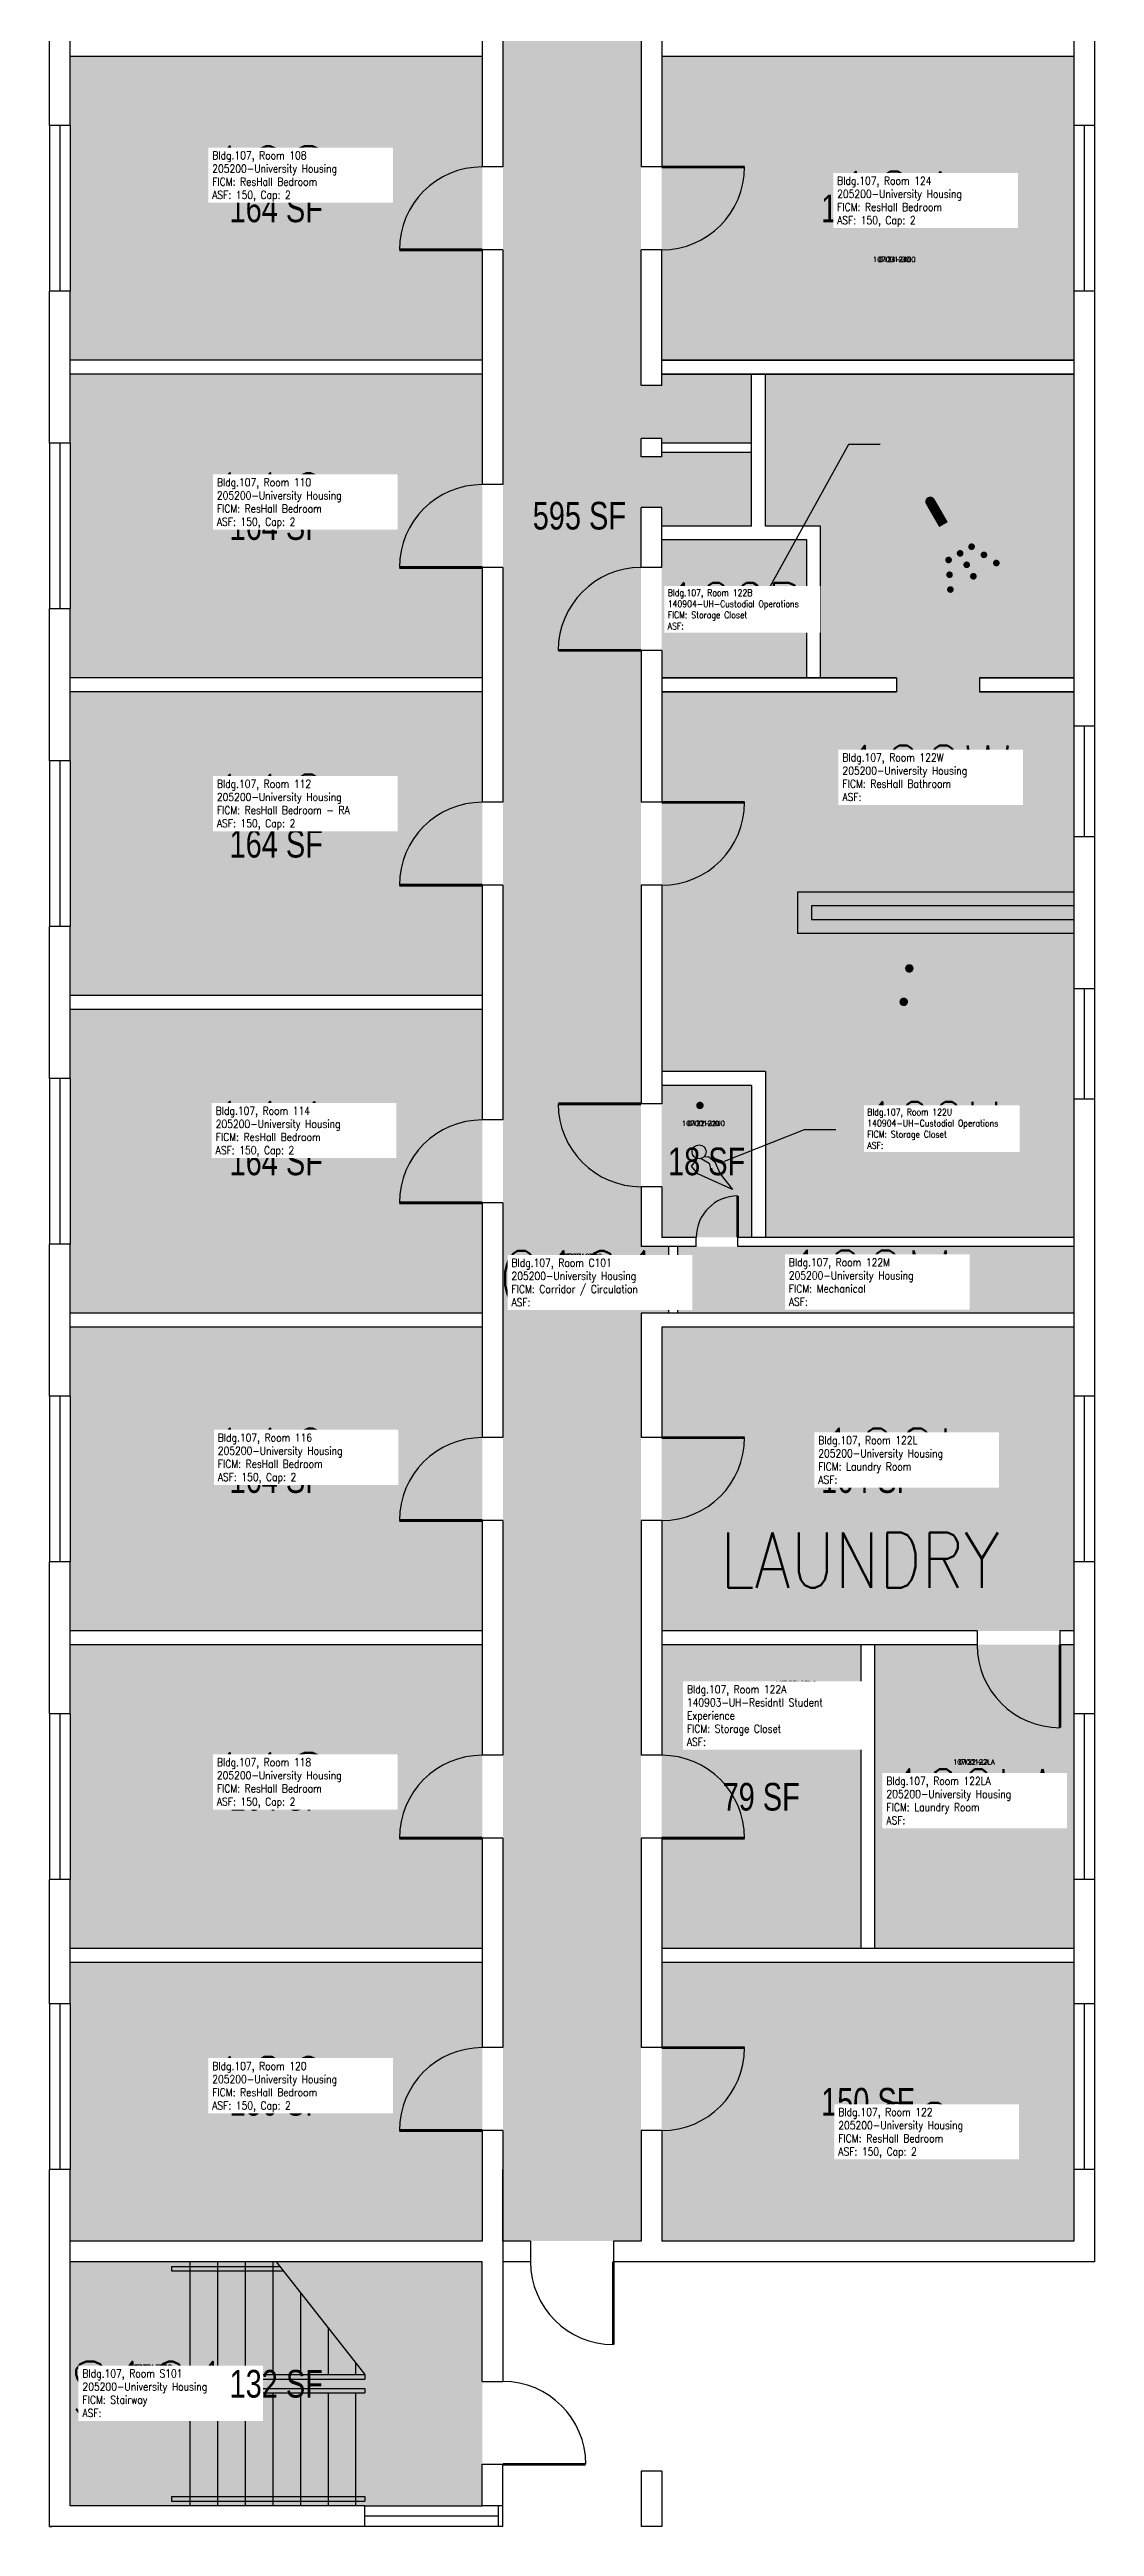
# Model space of a CAD drawing. Header units: inches. Extents: x -394 to 1224, y 0 to 3729.
# Drawn here: x 0 to 454, y 0 to 1076 of the extents above; entities that cross this region are included whole.
import ezdxf
from ezdxf.enums import TextEntityAlignment as Align

# ---------------------------------------------------------------- set-up
doc = ezdxf.new("R2010")
doc.units = ezdxf.units.IN
doc.header["$LTSCALE"] = 0.25
doc.header["$MEASUREMENT"] = 0
doc.layers.get('0').update_dxf_attribs({"linetype": 'CONTINUOUS'})
for name, color, linetype in [('A-DOOR', 2, 'CONTINUOUS'), ('A-FLOR', 3, 'CONTINUOUS'), ('A-GLAZ', 1, 'CONTINUOUS'), ('A-GLAZ-SILL', 2, 'CONTINUOUS'), ('A-IDEN-ICON', 4, 'CONTINUOUS'), ('A-IDEN-RNUM', 7, 'CONTINUOUS'), ('A-IDEN-SNUM', 4, 'CONTINUOUS'), ('A-IDEN-TEXT', 4, 'CONTINUOUS'), ('A-IDEN-VNUM', 4, 'CONTINUOUS'), ('A-WALL', 5, 'CONTINUOUS'), ('AREA-TEXT', 3, 'CONTINUOUS'), ('Rooms-Category-Color', 7, 'CONTINUOUS'), ('Rooms-College-Color', 7, 'CONTINUOUS'), ('Rooms-Department-Color', 7, 'CONTINUOUS'), ('Rooms-Division-Color', 7, 'CONTINUOUS'), ('Rooms-Information', 7, 'CONTINUOUS')]:
    doc.layers.add(name, color=color, linetype=linetype)
doc.styles.add('AREA', font='arial.ttf', dxfattribs={"width": 0.75, "height": 12})
doc.styles.add('ROOMSNUMBER', font='SIMPLEX.shx', dxfattribs={"height": 0.18})
doc.styles.add('ROOMVNUMBER', font='simplex.shx', dxfattribs={"width": 0.85})

# ---------------------------------------------------------------- blocks, each defined once
blk = doc.blocks.new('Cpshower')
at = {"color": 0, "linetype": 'ByBlock'}
blk.add_lwpolyline([(-0.015, 0.0396, 0, 0.06, 0), (0.005, 0.005, 0.06, 0.06, 0)], format="xyseb", dxfattribs=at)
for points, const_width in [([(-0.0319, 0.0624, 1), (-0.0281, 0.0689, 1)], 0.0075), ([(0.0302, -0.0036, 1), (0.0345, -0.0011, 1)], 0.005), ([(-0.0045, -0.0236, 1), (-0.0002, -0.0211, 1)], 0.005), ([(0.0128, -0.0136, 1), (0.0172, -0.0111, 1)], 0.005), ([(0.0228, -0.0309, 1), (0.0272, -0.0284, 1)], 0.005), ([(0.0488, -0.0159, 1), (0.0531, -0.0134, 1)], 0.005), ([(0.0675, -0.0282, 1), (0.0718, -0.0257, 1)], 0.005), ([(-0.0031, -0.0459, 1), (0.0012, -0.0434, 1)], 0.005), ([(-0.0018, -0.0682, 1), (0.0025, -0.0657, 1)], 0.005), ([(0.0328, -0.0482, 1), (0.0372, -0.0457, 1)], 0.005)]:
    blk.add_lwpolyline(points, format="xyb", close=True, dxfattribs=dict(at, const_width=const_width))
at = {"color": 0, "linetype": 'ByBlock', "const_width": 0.015}
blk.add_lwpolyline([(-0.01, 0.031), (-0.03, 0.0656)], dxfattribs=at)
blk = doc.blocks.new('Cpbath')
at = {"color": 0, "linetype": 'ByBlock', "const_width": 0.0127}
for points in [[(0.0571, 0.0168, 0.861492), (-0.0551, 0, 1)], [(0.0571, 0.0168, 0.729002), (-0.0084, -0.0042, 1)], [(-0.0551, 0, 0.726902), (0.0487, -0.0337, 1)], [(-0.0084, -0.0042, 0.609468), (0.0487, -0.0337, 1)]]:
    blk.add_lwpolyline(points, format="xyb", dxfattribs=at)
at = {"color": 0, "linetype": 'ByBlock', "const_width": 0.00637}
for points in [[(0.0544, 0.0152, 1), (0.0599, 0.0184, 1)], [(0.0459, -0.0353, 1), (0.0515, -0.0321, 1)]]:
    blk.add_lwpolyline(points, format="xyb", close=True, dxfattribs=at)
blk = doc.blocks.new('Cpcust')
at = {"color": 0, "linetype": 'ByBlock'}
for p, q in [((0.0171, -0.0639), (0.02, -0.0466)), ((0.0262, -0.0408), (0.0446, -0.0406)), ((0.0297, -0.0341), (0.0376, -0.0302)), ((0.0376, -0.0302), (0.0533, -0.0324)), ((0.0446, -0.0406), (0.0543, -0.0505)), ((0.0533, -0.0324), (0.0745, -0.0479)), ((0.0745, -0.0479), (0.1117, -0.0625)), ((0.0358, -0.0705), (0.0171, -0.0639)), ((0.1117, -0.0625), (0.0358, -0.0705))]:
    blk.add_line(p, q, dxfattribs=at)
at = {"color": 0, "linetype": 'ByBlock', "const_width": 0.0075}
blk.add_lwpolyline([(-0.0332, 0.0481, 1), (-0.0268, 0.0519, 1)], format="xyb", close=True, dxfattribs=at)
at = {"color": 0, "linetype": 'ByBlock', "const_width": 0.015}
blk.add_lwpolyline([(-0.03, 0.05), (0.01, -0.0193)], dxfattribs=at)
at = {"color": 0, "linetype": 'ByBlock'}
blk.add_circle((0.0158, -0.0313), 0.0141, dxfattribs=at)

msp = doc.modelspace()

# ---------------------------------------------------------------- hatches: boundary and pattern name
at = {"layer": 'Rooms-Category-Color', "true_color": 0xadadad}
for points in [[(257, 877), (257, 815), (257, 556), (269, 556), (269, 527), (257, 527), (257, 124), (197, 124), (197, 155), (197, 155), (197, 1499), (257, 1499), (257, 930), (266, 930), (266, 935), (305, 935), (305, 905), (266, 905), (266, 907), (257, 907), (257, 899), (266, 899), (266, 901), (305, 901), (305, 869), (266, 869), (266, 877), (257, 877), (257, 851)], [(445, 556), (273, 556), (273, 527), (445, 527)], [(188, 115), (9, 115), (9, 9), (137, 9), (188, 9)]]:
    msp.add_hatch(color=253, dxfattribs=at).paths.add_polyline_path(points)
at = {"layer": 'Rooms-Category-Color', "true_color": 0x728ef3}
for points in [[(188, 1073), (9, 1073), (9, 1043), (9, 971), (9, 941), (188, 941)], [(445, 971), (445, 1043), (445, 1073), (266, 1073), (266, 941), (445, 941)], [(188, 935), (9, 935), (9, 905), (9, 833), (9, 803), (188, 803)], [(404, 803), (404, 797), (445, 797), (445, 782), (445, 734), (445, 668), (445, 620), (445, 560), (311, 560), (311, 632), (266, 632), (266, 797), (368, 797), (368, 803), (335, 803), (335, 869), (311, 869), (311, 935), (445, 935), (445, 803)], [(266, 815), (266, 851), (266, 863), (329, 863), (329, 803), (266, 803)], [(188, 797), (9, 797), (9, 767), (9, 695), (9, 665), (188, 665)], [(188, 659), (9, 659), (9, 629), (9, 557), (9, 527), (188, 527)], [(305, 560), (266, 560), (266, 626), (305, 626)], [(188, 521), (9, 521), (9, 491), (9, 419), (9, 389), (188, 389)], [(445, 419), (445, 491), (445, 521), (266, 521), (266, 389), (445, 389)], [(188, 383), (9, 383), (9, 353), (9, 281), (9, 251), (188, 251)], [(352.5, 383), (266, 383), (266, 251), (352.5, 251)], [(445, 383), (358.5, 383), (358.5, 251), (445, 251)], [(188, 245), (9, 245), (9, 227), (9, 155), (9, 124), (188, 124)], [(445, 245), (266, 245), (266, 124), (445, 124), (445, 155), (445, 227)]]:
    msp.add_hatch(color=171, dxfattribs=at).paths.add_polyline_path(points)
at = {"layer": 'Rooms-College-Color', "true_color": 0xadadad}
for points in [[(257, 877), (257, 815), (257, 556), (269, 556), (269, 527), (257, 527), (257, 124), (197, 124), (197, 155), (197, 155), (197, 1499), (257, 1499), (257, 930), (266, 930), (266, 935), (305, 935), (305, 905), (266, 905), (266, 907), (257, 907), (257, 899), (266, 899), (266, 901), (305, 901), (305, 869), (266, 869), (266, 877), (257, 877), (257, 851)], [(188, 1073), (9, 1073), (9, 1043), (9, 971), (9, 941), (188, 941)], [(445, 971), (445, 1043), (445, 1073), (266, 1073), (266, 941), (445, 941)], [(188, 935), (9, 935), (9, 905), (9, 833), (9, 803), (188, 803)], [(404, 803), (404, 797), (445, 797), (445, 782), (445, 734), (445, 668), (445, 620), (445, 560), (311, 560), (311, 632), (266, 632), (266, 797), (368, 797), (368, 803), (335, 803), (335, 869), (311, 869), (311, 935), (445, 935), (445, 803)], [(266, 815), (266, 851), (266, 863), (329, 863), (329, 803), (266, 803)], [(188, 797), (9, 797), (9, 767), (9, 695), (9, 665), (188, 665)], [(188, 659), (9, 659), (9, 629), (9, 557), (9, 527), (188, 527)], [(305, 560), (266, 560), (266, 626), (305, 626)], [(445, 556), (273, 556), (273, 527), (445, 527)], [(188, 521), (9, 521), (9, 491), (9, 419), (9, 389), (188, 389)], [(445, 419), (445, 491), (445, 521), (266, 521), (266, 389), (445, 389)], [(188, 383), (9, 383), (9, 353), (9, 281), (9, 251), (188, 251)], [(352.5, 383), (266, 383), (266, 251), (352.5, 251)], [(445, 383), (358.5, 383), (358.5, 251), (445, 251)], [(188, 245), (9, 245), (9, 227), (9, 155), (9, 124), (188, 124)], [(445, 245), (266, 245), (266, 124), (445, 124), (445, 155), (445, 227)], [(188, 115), (9, 115), (9, 9), (137, 9), (188, 9)]]:
    msp.add_hatch(color=253, dxfattribs=at).paths.add_polyline_path(points)
at = {"layer": 'Rooms-Department-Color', "true_color": 0xacacac}
for points in [[(257, 877), (257, 815), (257, 556), (269, 556), (269, 527), (257, 527), (257, 124), (197, 124), (197, 155), (197, 155), (197, 1499), (257, 1499), (257, 930), (266, 930), (266, 935), (305, 935), (305, 905), (266, 905), (266, 907), (257, 907), (257, 899), (266, 899), (266, 901), (305, 901), (305, 869), (266, 869), (266, 877), (257, 877), (257, 851)], [(445, 556), (273, 556), (273, 527), (445, 527)], [(188, 115), (9, 115), (9, 9), (137, 9), (188, 9)]]:
    msp.add_hatch(color=253, dxfattribs=at).paths.add_polyline_path(points)
at = {"layer": 'Rooms-Department-Color', "true_color": 0x604aed}
for points in [[(188, 1073), (9, 1073), (9, 1043), (9, 971), (9, 941), (188, 941)], [(445, 971), (445, 1043), (445, 1073), (266, 1073), (266, 941), (445, 941)], [(188, 935), (9, 935), (9, 905), (9, 833), (9, 803), (188, 803)], [(404, 803), (404, 797), (445, 797), (445, 782), (445, 734), (445, 668), (445, 620), (445, 560), (311, 560), (311, 632), (266, 632), (266, 797), (368, 797), (368, 803), (335, 803), (335, 869), (311, 869), (311, 935), (445, 935), (445, 803)], [(266, 815), (266, 851), (266, 863), (329, 863), (329, 803), (266, 803)], [(188, 797), (9, 797), (9, 767), (9, 695), (9, 665), (188, 665)], [(188, 659), (9, 659), (9, 629), (9, 557), (9, 527), (188, 527)], [(305, 560), (266, 560), (266, 626), (305, 626)], [(188, 521), (9, 521), (9, 491), (9, 419), (9, 389), (188, 389)], [(445, 419), (445, 491), (445, 521), (266, 521), (266, 389), (445, 389)], [(188, 383), (9, 383), (9, 353), (9, 281), (9, 251), (188, 251)], [(352.5, 383), (266, 383), (266, 251), (352.5, 251)], [(445, 383), (358.5, 383), (358.5, 251), (445, 251)], [(188, 245), (9, 245), (9, 227), (9, 155), (9, 124), (188, 124)], [(445, 245), (266, 245), (266, 124), (445, 124), (445, 155), (445, 227)]]:
    msp.add_hatch(color=173, dxfattribs=at).paths.add_polyline_path(points)
at = {"layer": 'Rooms-Division-Color', "true_color": 0xadadad}
for points in [[(257, 877), (257, 815), (257, 556), (269, 556), (269, 527), (257, 527), (257, 124), (197, 124), (197, 155), (197, 155), (197, 1499), (257, 1499), (257, 930), (266, 930), (266, 935), (305, 935), (305, 905), (266, 905), (266, 907), (257, 907), (257, 899), (266, 899), (266, 901), (305, 901), (305, 869), (266, 869), (266, 877), (257, 877), (257, 851)], [(445, 556), (273, 556), (273, 527), (445, 527)], [(188, 115), (9, 115), (9, 9), (137, 9), (188, 9)]]:
    msp.add_hatch(color=253, dxfattribs=at).paths.add_polyline_path(points)
at = {"layer": 'Rooms-Division-Color', "true_color": 0x604aed}
for points in [[(188, 1073), (9, 1073), (9, 1043), (9, 971), (9, 941), (188, 941)], [(445, 971), (445, 1043), (445, 1073), (266, 1073), (266, 941), (445, 941)], [(188, 935), (9, 935), (9, 905), (9, 833), (9, 803), (188, 803)], [(404, 803), (404, 797), (445, 797), (445, 782), (445, 734), (445, 668), (445, 620), (445, 560), (311, 560), (311, 632), (266, 632), (266, 797), (368, 797), (368, 803), (335, 803), (335, 869), (311, 869), (311, 935), (445, 935), (445, 803)], [(266, 815), (266, 851), (266, 863), (329, 863), (329, 803), (266, 803)], [(188, 797), (9, 797), (9, 767), (9, 695), (9, 665), (188, 665)], [(188, 659), (9, 659), (9, 629), (9, 557), (9, 527), (188, 527)], [(305, 560), (266, 560), (266, 626), (305, 626)], [(188, 521), (9, 521), (9, 491), (9, 419), (9, 389), (188, 389)], [(445, 419), (445, 491), (445, 521), (266, 521), (266, 389), (445, 389)], [(188, 383), (9, 383), (9, 353), (9, 281), (9, 251), (188, 251)], [(352.5, 383), (266, 383), (266, 251), (352.5, 251)], [(445, 383), (358.5, 383), (358.5, 251), (445, 251)], [(188, 245), (9, 245), (9, 227), (9, 155), (9, 124), (188, 124)], [(445, 245), (266, 245), (266, 124), (445, 124), (445, 155), (445, 227)]]:
    msp.add_hatch(color=173, dxfattribs=at).paths.add_polyline_path(points)

# ---------------------------------------------------------------- linework, layer by layer
at = {"layer": 'A-DOOR', "const_width": 1.2}
for points in [[(266, 1025), (302, 1025)], [(188, 989), (152, 989)], [(188, 851), (152, 851)], [(257, 815), (221, 815)], [(266, 749), (302, 749)], [(188, 713), (152, 713)], [(257, 618), (221, 618)], [(188, 575), (152, 575)], [(299, 560), (299, 578)], [(266, 473), (302, 473)], [(188, 437), (152, 437)], [(439, 383), (439, 347)], [(188, 299), (152, 299)], [(266, 299), (302, 299)], [(266, 208), (302, 208)], [(188, 172), (152, 172)], [(245, 115), (245, 79)], [(197, 27), (233, 27)]]:
    msp.add_lwpolyline(points, dxfattribs=at)
at = {"layer": 'A-DOOR'}
for centre, radius, start, end in [((188, 989), 36, 90, 180), ((266, 1025), 36, 270, 360), ((188, 851), 36, 90, 180), ((257, 815), 36, 90, 180), ((188, 713), 36, 90, 180), ((266, 749), 36, 270, 360), ((257, 618), 36, 180, 270), ((188, 575), 36, 90, 180), ((299, 560), 18, 90, 180), ((188, 437), 36, 90, 180), ((266, 473), 36, 270, 360), ((439, 383), 36, 180, 270), ((188, 299), 36, 90, 180), ((266, 299), 36, 360, 90), ((188, 172), 36, 90, 180), ((266, 208), 36, 270, 360), ((245, 115), 36, 180, 270), ((197, 27), 36, 360, 90)]:
    msp.add_arc(centre, radius, start, end, dxfattribs=at)
at = {"layer": 'A-FLOR'}
for p, q in [((53, 113), (100.1, 113)), ((53, 113), (53, 111)), ((53, 111), (101.6, 111)), ((61, 115), (61, 66)), ((73, 115), (73, 66)), ((85, 115), (85, 66)), ((97, 115), (97, 66)), ((98.5, 115), (137, 66)), ((109, 101.6), (109, 66)), ((121, 86.4), (121, 66)), ((53, 66), (53, 58)), ((53, 66), (137, 66)), ((133, 71.1), (133, 66)), ((137, 66), (137, 64)), ((53, 58), (137, 58)), ((55, 64), (55, 60)), ((55, 64), (137, 64)), ((55, 60), (137, 60)), ((61, 58), (61, 9)), ((73, 58), (73, 9)), ((85, 58), (85, 9)), ((97, 58), (97, 9)), ((109, 58), (109, 9)), ((121, 58), (121, 9)), ((133, 58), (133, 9)), ((137, 60), (137, 58)), ((53, 13), (53, 11)), ((53, 13), (137, 13)), ((53, 11), (137, 11)), ((137, 13), (137, 11))]:
    msp.add_line(p, q, dxfattribs=at)
at = {"layer": 'A-GLAZ'}
for p, q in [((4.5, 1043), (4.5, 971)), ((449.5, 1043), (449.5, 971)), ((4.5, 905), (4.5, 833)), ((449.5, 782), (449.5, 734)), ((4.5, 767), (4.5, 695)), ((449.5, 668), (449.5, 620)), ((4.5, 629), (4.5, 557)), ((4.5, 491), (4.5, 419)), ((449.5, 491), (449.5, 419)), ((4.5, 353), (4.5, 281)), ((449.5, 353), (449.5, 281)), ((4.5, 227), (4.5, 155)), ((449.5, 227), (449.5, 155)), ((195, 4.5), (137, 4.5))]:
    msp.add_line(p, q, dxfattribs=at)
at = {"layer": 'A-GLAZ-SILL'}
for p, q in [((0, 1043), (0, 971)), ((9, 1043), (9, 971)), ((445, 1043), (445, 971)), ((454, 1043), (454, 971)), ((0, 905), (0, 833)), ((9, 905), (9, 833)), ((445, 782), (445, 734)), ((454, 782), (454, 734)), ((0, 767), (0, 695)), ((9, 767), (9, 695)), ((445, 668), (445, 620)), ((454, 668), (454, 620)), ((0, 629), (0, 557)), ((9, 629), (9, 557)), ((0, 491), (0, 419)), ((9, 491), (9, 419)), ((445, 491), (445, 419)), ((454, 491), (454, 419)), ((0, 353), (0, 281)), ((9, 353), (9, 281)), ((445, 353), (445, 281)), ((454, 353), (454, 281)), ((0, 227), (0, 155)), ((9, 227), (9, 155)), ((445, 227), (445, 155)), ((454, 227), (454, 155)), ((137, 9), (188, 9)), ((195, 0), (137, 0))]:
    msp.add_line(p, q, dxfattribs=at)
at = {"layer": 'A-IDEN-TEXT'}
for p, q in [((347.1, 904.4), (302.4, 823.5)), ((360.9, 904.4), (347.1, 904.4)), ((327.8, 606.7), (293.1, 592.9)), ((341.6, 606.7), (327.8, 606.7))]:
    msp.add_line(p, q, dxfattribs=at)
at = {"layer": 'A-WALL'}
for p, q in [((257, 1265), (257, 1025)), ((266, 1265), (266, 1025)), ((188, 1127), (188, 1025)), ((197, 1127), (197, 1025)), ((0, 1043), (0, 1109)), ((9, 1043), (9, 1109)), ((445, 1109), (445, 1043)), ((454, 1109), (454, 1043)), ((188, 1073), (9, 1073)), ((445, 1073), (266, 1073)), ((9, 1043), (0, 1043)), ((454, 1043), (445, 1043)), ((197, 1025), (188, 1025)), ((266, 1025), (257, 1025)), ((197, 989), (188, 989)), ((188, 989), (188, 887)), ((197, 989), (197, 887)), ((266, 989), (257, 989)), ((257, 930), (257, 989)), ((266, 930), (266, 989)), ((9, 971), (0, 971)), ((0, 905), (0, 971)), ((9, 905), (9, 971)), ((454, 971), (445, 971)), ((445, 971), (445, 782)), ((454, 971), (454, 782)), ((188, 941), (9, 941)), ((445, 941), (266, 941)), ((266, 941), (445, 941)), ((188, 935), (9, 935)), ((266, 930), (257, 930)), ((445, 935), (266, 935)), ((266, 935), (445, 935)), ((281, 935), (266, 935)), ((305, 869), (305, 935)), ((311, 869), (311, 935)), ((311, 877), (311, 917.9)), ((9, 905), (0, 905)), ((266, 907), (257, 907)), ((257, 899), (257, 907)), ((266, 899), (266, 907)), ((305, 905), (266, 905)), ((266, 899), (257, 899)), ((305, 901), (266, 901)), ((197, 887), (188, 887)), ((266, 877), (257, 877)), ((257, 851), (257, 877)), ((266, 851), (266, 877)), ((305, 869), (266, 869)), ((329, 863), (266, 863)), ((335, 869), (311, 869)), ((329, 803), (329, 863)), ((335, 803), (335, 869)), ((197, 851), (188, 851)), ((188, 851), (188, 749)), ((197, 851), (197, 749)), ((266, 851), (257, 851)), ((0, 767), (0, 833)), ((9, 833), (0, 833)), ((9, 767), (9, 833)), ((266, 815), (257, 815)), ((188, 803), (9, 803)), ((188, 797), (9, 797)), ((368, 803), (266, 803)), ((266, 803), (368, 803)), ((368, 803), (266, 803)), ((368, 797), (266, 797)), ((266, 797), (368, 797)), ((368, 797), (266, 797)), ((368, 803), (368, 797)), ((368, 803), (368, 797)), ((445, 803), (404, 803)), ((404, 803), (404, 797)), ((404, 803), (404, 797)), ((445, 803), (404, 803)), ((404, 803), (445, 803)), ((445, 797), (404, 797)), ((445, 797), (404, 797)), ((404, 797), (445, 797)), ((454, 782), (445, 782)), ((9, 767), (0, 767)), ((197, 749), (188, 749)), ((266, 749), (257, 749)), ((454, 734), (445, 734)), ((445, 734), (445, 668)), ((454, 734), (454, 668)), ((197, 713), (188, 713)), ((188, 713), (188, 611)), ((197, 713), (197, 611)), ((266, 713), (257, 713)), ((257, 713), (257, 618)), ((266, 713), (266, 618)), ((445, 710), (325, 710)), ((325, 710), (325, 692)), ((445, 704), (331, 704)), ((331, 704), (331, 698)), ((9, 695), (0, 695)), ((0, 629), (0, 695)), ((9, 629), (9, 695)), ((445, 692), (325, 692)), ((445, 698), (331, 698)), ((454, 668), (445, 668)), ((188, 665), (9, 665)), ((188, 659), (9, 659)), ((9, 629), (0, 629)), ((311, 632), (266, 632)), ((305, 626), (266, 626)), ((305, 626), (305, 560)), ((311, 632), (311, 560)), ((266, 618), (257, 618)), ((266, 618), (257, 618)), ((266, 618), (257, 618)), ((311, 618), (311, 577.1)), ((454, 620), (445, 620)), ((445, 620), (445, 491)), ((454, 620), (454, 491)), ((197, 611), (188, 611)), ((257, 582), (257, 556)), ((266, 582), (257, 582)), ((266, 582), (266, 560)), ((197, 575), (188, 575)), ((188, 575), (188, 473)), ((197, 575), (197, 473)), ((281, 560), (266, 560)), ((281, 556), (281, 560)), ((445, 560), (299, 560)), ((299, 556), (299, 560)), ((0, 491), (0, 557)), ((9, 557), (0, 557)), ((9, 491), (9, 557)), ((281, 556), (257, 556)), ((269, 527), (269, 556)), ((273, 527), (273, 556)), ((445, 556), (299, 556)), ((188, 527), (9, 527)), ((188, 521), (9, 521)), ((445, 527), (257, 527)), ((257, 527), (257, 473)), ((445, 521), (266, 521)), ((266, 521), (266, 473)), ((9, 491), (0, 491)), ((454, 491), (445, 491)), ((197, 473), (188, 473)), ((266, 473), (257, 473)), ((197, 437), (188, 437)), ((188, 437), (188, 335)), ((197, 437), (197, 335)), ((266, 437), (257, 437)), ((257, 437), (257, 335)), ((266, 437), (266, 335)), ((9, 419), (0, 419)), ((0, 353), (0, 419)), ((9, 353), (9, 419)), ((454, 419), (445, 419)), ((445, 419), (445, 353)), ((454, 419), (454, 353)), ((188, 389), (9, 389)), ((403, 389), (266, 389)), ((403, 389), (403, 383)), ((445, 389), (439, 389)), ((439, 389), (439, 383)), ((188, 383), (9, 383)), ((403, 383), (266, 383)), ((352.5, 383), (352.5, 251)), ((358.5, 383), (358.5, 251)), ((445, 383), (439, 383)), ((9, 353), (0, 353)), ((454, 353), (445, 353)), ((197, 335), (188, 335)), ((266, 335), (257, 335)), ((197, 299), (188, 299)), ((188, 299), (188, 208)), ((197, 299), (197, 208)), ((266, 299), (257, 299)), ((257, 299), (257, 208)), ((266, 299), (266, 208)), ((9, 281), (0, 281)), ((0, 227), (0, 281)), ((9, 227), (9, 281)), ((454, 281), (445, 281)), ((445, 281), (445, 227)), ((454, 281), (454, 227)), ((188, 251), (9, 251)), ((445, 251), (266, 251)), ((188, 245), (9, 245)), ((445, 245), (266, 245)), ((9, 227), (0, 227)), ((454, 227), (445, 227)), ((197, 208), (188, 208)), ((266, 208), (257, 208)), ((197, 172), (188, 172)), ((188, 172), (188, 124)), ((197, 172), (197, 63)), ((257, 172), (257, 124)), ((266, 172), (257, 172)), ((266, 172), (266, 124)), ((0, 0), (0, 155)), ((9, 155), (0, 155)), ((9, 9), (9, 155)), ((197, 124), (197, 155)), ((454, 155), (445, 155)), ((445, 155), (445, 124)), ((454, 155), (454, 115)), ((188, 124), (9, 124)), ((209, 124), (197, 124)), ((209, 124), (209, 115)), ((257, 124), (245, 124)), ((245, 124), (245, 115)), ((445, 124), (266, 124)), ((188, 115), (9, 115)), ((188, 63), (188, 115)), ((209, 115), (197, 115)), ((454, 115), (245, 115)), ((188, 63), (197, 63)), ((188, 9), (188, 27)), ((188, 27), (197, 27)), ((197, 9), (197, 27)), ((266, 24), (257, 24)), ((257, 24), (257, 0)), ((266, 24), (266, 0)), ((137, 0), (0, 0)), ((0, 0), (1, 0)), ((0, 0), (1, 0)), ((137, 9), (9, 9)), ((137, 0), (137, 9)), ((197, 9), (188, 9)), ((195, 0), (195, 9)), ((197, 0), (195, 0)), ((197, 0), (197, 9)), ((266, 0), (257, 0))]:
    msp.add_line(p, q, dxfattribs=at)
for points in [[(257, 815), (257, 749)], [(266, 815), (266, 749)]]:
    msp.add_lwpolyline(points, dxfattribs=at)

# ---------------------------------------------------------------- block references
at = {"layer": 'A-IDEN-ICON'}
for name, p, xscale, yscale, zscale, rotation in [('Cpshower', (391.3, 860.7), 288, 288, 12, 1.389605544029287e-09), ('Cpbath', (357.1, 672), 288, 288, 12, 1.389605544029287e-09), ('Cpcust', (282.7, 604.7), 216.0000000018175, 216.0000000018175, 216.0000000018175, 329.5961265684855)]:
    msp.add_blockref(name, p, dxfattribs=dict(at, xscale=xscale, yscale=yscale, zscale=zscale, rotation=rotation))

# ---------------------------------------------------------------- texts
at = {"layer": 'A-IDEN-RNUM', "style": 'ROOMSNUMBER'}
for s, p in [('0108-00', (99.1, 1013.9)), ('0124-00', (367, 984.8)), ('0110-00', (99.1, 871.9)), ('0122-B0', (295.5, 834.2)), ('0122-W0', (381.4, 754.5)), ('0112-00', (99.1, 740.9)), ('0114-00', (95, 616.6)), ('0122-U0', (284.1, 609.5)), ('C101-00', (230.8, 551.7)), ('0122-M0', (356.2, 546.9)), ('0116-00', (95, 474.6)), ('0122-L0', (367, 469.6)), ('0122-A0', (324.1, 366.1)), ('0118-00', (95, 333.6)), ('0122-LA', (401.6, 332.1)), ('0120-00', (95, 201.6)), ('0122-00', (367, 176.6)), ('S101-00', (43.9, 69.2))]:
    msp.add_text(s, height=2.16, dxfattribs=at).set_placement(p, align=Align.MIDDLE)
at = {"layer": 'A-IDEN-SNUM', "style": 'ROOMSNUMBER'}
for s, p in [('1070010800', (99.1, 1013.9)), ('1070012400', (367, 984.8)), ('1070011000', (99.1, 871.9)), ('10700122B0', (295.5, 834.2)), ('10700122W0', (381.4, 754.5)), ('1070011200', (99.1, 740.9)), ('1070011400', (95, 616.6)), ('10700122U0', (284.1, 609.5)), ('1070C10100', (230.8, 551.7)), ('10700122M0', (356.2, 546.9)), ('1070011600', (95, 474.6)), ('10700122L0', (367, 469.6)), ('10700122A0', (324.1, 366.1)), ('1070011800', (95, 333.6)), ('10700122LA', (401.6, 332.1)), ('1070012000', (95, 201.6)), ('1070012200', (367, 176.6)), ('1070S10100', (43.9, 69.2))]:
    msp.add_text(s, height=2.16, dxfattribs=at).set_placement(p, align=Align.MIDDLE)
at = {"layer": 'A-IDEN-TEXT', "insert": (291.4, 431.8), "char_height": 24, "width": 162.6, "attachment_point": 1, "rotation": 0, "style": 'ROOMVNUMBER'}
msp.add_mtext('LAUNDRY', dxfattribs=at)
at = {"layer": 'A-IDEN-VNUM', "style": 'ROOMVNUMBER'}
for s, height, width, p in [('108', 24, 0.85, (95, 1022)), ('124', 24, 0.85, (367, 1011)), ('110', 24, 0.85, (95, 880)), ('122B', 20.25, 0.85, (297.3, 834.2)), ('122W', 24, 0.85, (381.4, 761.6)), ('112', 24, 0.85, (95, 749)), ('114', 24, 0.85, (95, 607)), ('122U', 20.25, 0.85, (384, 608.7)), ('C101', 24, 0.85, (230.8, 542.1)), ('122M', 24, 0.85, (356.2, 542.3)), ('116', 24, 0.85, (95, 465)), ('122L', 24, 0.85, (367, 465)), ('122A', 24, 0.85, (311.9, 351.1)), ('118', 24, 0.85, (95, 324)), ('122LA', 24, 0.75, (401.7, 317)), ('120', 24, 0.85, (95, 192)), ('122', 24, 0.85, (367, 172)), ('S101', 24, 0.85, (43.9, 59.6))]:
    msp.add_text(s, height=height, dxfattribs=dict(at, width=width)).set_placement(p, align=Align.MIDDLE)
at = {"layer": 'AREA-TEXT', "style": 'AREA', "width": 0.75}
for s, p in [('164 SF', (98.5, 1007)), ('164 SF', (355.5, 1007)), ('164 SF', (98.5, 869)), ('595 SF', (230.2, 873.5)), ('26 SF', (297.5, 833)), ('164 SF', (98.5, 731)), ('164 SF', (98.5, 593)), ('18 SF', (285.5, 593)), ('35 SF', (359, 541.5)), ('164 SF', (98.5, 455)), ('164 SF', (355.5, 455)), ('164 SF', (98.5, 317)), ('79 SF', (309.2, 317)), ('79 SF', (401.7, 317)), ('150 SF', (98.5, 184.5)), ('150 SF', (355.5, 184.5)), ('132 SF', (98.5, 62))]:
    msp.add_text(s, height=12, dxfattribs=at).set_placement(p, align=Align.MIDDLE_CENTER)

# ---------------------------------------------------------------- next in the draw order: texts
at = {"layer": 'Rooms-Information', "attachment_point": 7, "style": 'ROOMVNUMBER', "bg_fill": 3, "box_fill_scale": 1.5, "bg_fill_color": 256, "bg_fill_true_color": 13158600, "bg_fill_transparency": 0}
for s, insert, char_height, width in [('Bldg.107, Room 108^M^J205200-University Housing^M^JFICM: ResHall Bedroom^M^JASF: 150, Cap: 2', (70.7, 1010), 3.429, 76.8), ('Bldg.107, Room 124^M^J205200-University Housing^M^JFICM: ResHall Bedroom^M^JASF: 150, Cap: 2', (342.2, 999), 3.429, 76.8), ('Bldg.107, Room 110^M^J205200-University Housing^M^JFICM: ResHall Bedroom^M^JASF: 150, Cap: 2', (72.7, 868), 3.429, 76.8), ('Bldg.107, Room 122B^M^J140904-UH-Custodial Operations^M^JFICM: Storage Closet^M^JASF: ', (268.6, 824.1), 2.893, 64.8), ('Bldg.107, Room 122W^M^J205200-University Housing^M^JFICM: ResHall Bathroom^M^JASF: ', (344.5, 749.6), 3.429, 76.8), ('Bldg.107, Room 112^M^J205200-University Housing^M^JFICM: ResHall Bedroom - RA^M^JASF: 150, Cap: 2', (72.7, 737), 3.429, 76.8), ('Bldg.107, Room 114^M^J205200-University Housing^M^JFICM: ResHall Bedroom^M^JASF: 150, Cap: 2', (72.2, 595), 3.429, 76.8), ('Bldg.107, Room 122U^M^J140904-UH-Custodial Operations^M^JFICM: Storage Closet^M^JASF: ', (355.3, 598.5), 2.893, 64.8), ('Bldg.107, Room C101^M^J205200-University Housing^M^JFICM: Corridor / Circulation^M^JASF: ', (200.7, 530.1), 3.429, 76.8), ('Bldg.107, Room 122M^M^J205200-University Housing^M^JFICM: Mechanical^M^JASF: ', (321.2, 530.3), 3.429, 76.8), ('Bldg.107, Room 116^M^J205200-University Housing^M^JFICM: ResHall Bedroom^M^JASF: 150, Cap: 2', (73.1, 453), 3.429, 76.8), ('Bldg.107, Room 122L^M^J205200-University Housing^M^JFICM: Laundry Room^M^JASF: ', (334, 453), 3.429, 76.8), ('Bldg.107, Room 122A^M^J140903-UH-Residntl Student Experience^M^JFICM: Storage Closet^M^JASF: ', (276.9, 339.1), 3.429, 76.8), ('Bldg.107, Room 118^M^J205200-University Housing^M^JFICM: ResHall Bedroom^M^JASF: 150, Cap: 2', (72.7, 312), 3.429, 76.8), ('Bldg.107, Room 122LA^M^J205200-University Housing^M^JFICM: Laundry Room^M^JASF: ', (363.6, 305), 3.429, 76.8), ('Bldg.107, Room 120^M^J205200-University Housing^M^JFICM: ResHall Bedroom^M^JASF: 150, Cap: 2', (70.7, 180), 3.429, 76.8), ('Bldg.107, Room 122^M^J205200-University Housing^M^JFICM: ResHall Bedroom^M^JASF: 150, Cap: 2', (342.7, 160), 3.429, 76.8), ('Bldg.107, Room S101^M^J205200-University Housing^M^JFICM: Stairway^M^JASF: ', (14.3, 47.6), 3.429, 76.8)]:
    msp.add_mtext(s, dxfattribs=dict(at, insert=insert, char_height=char_height, width=width))

doc.saveas('drawing.dxf')
